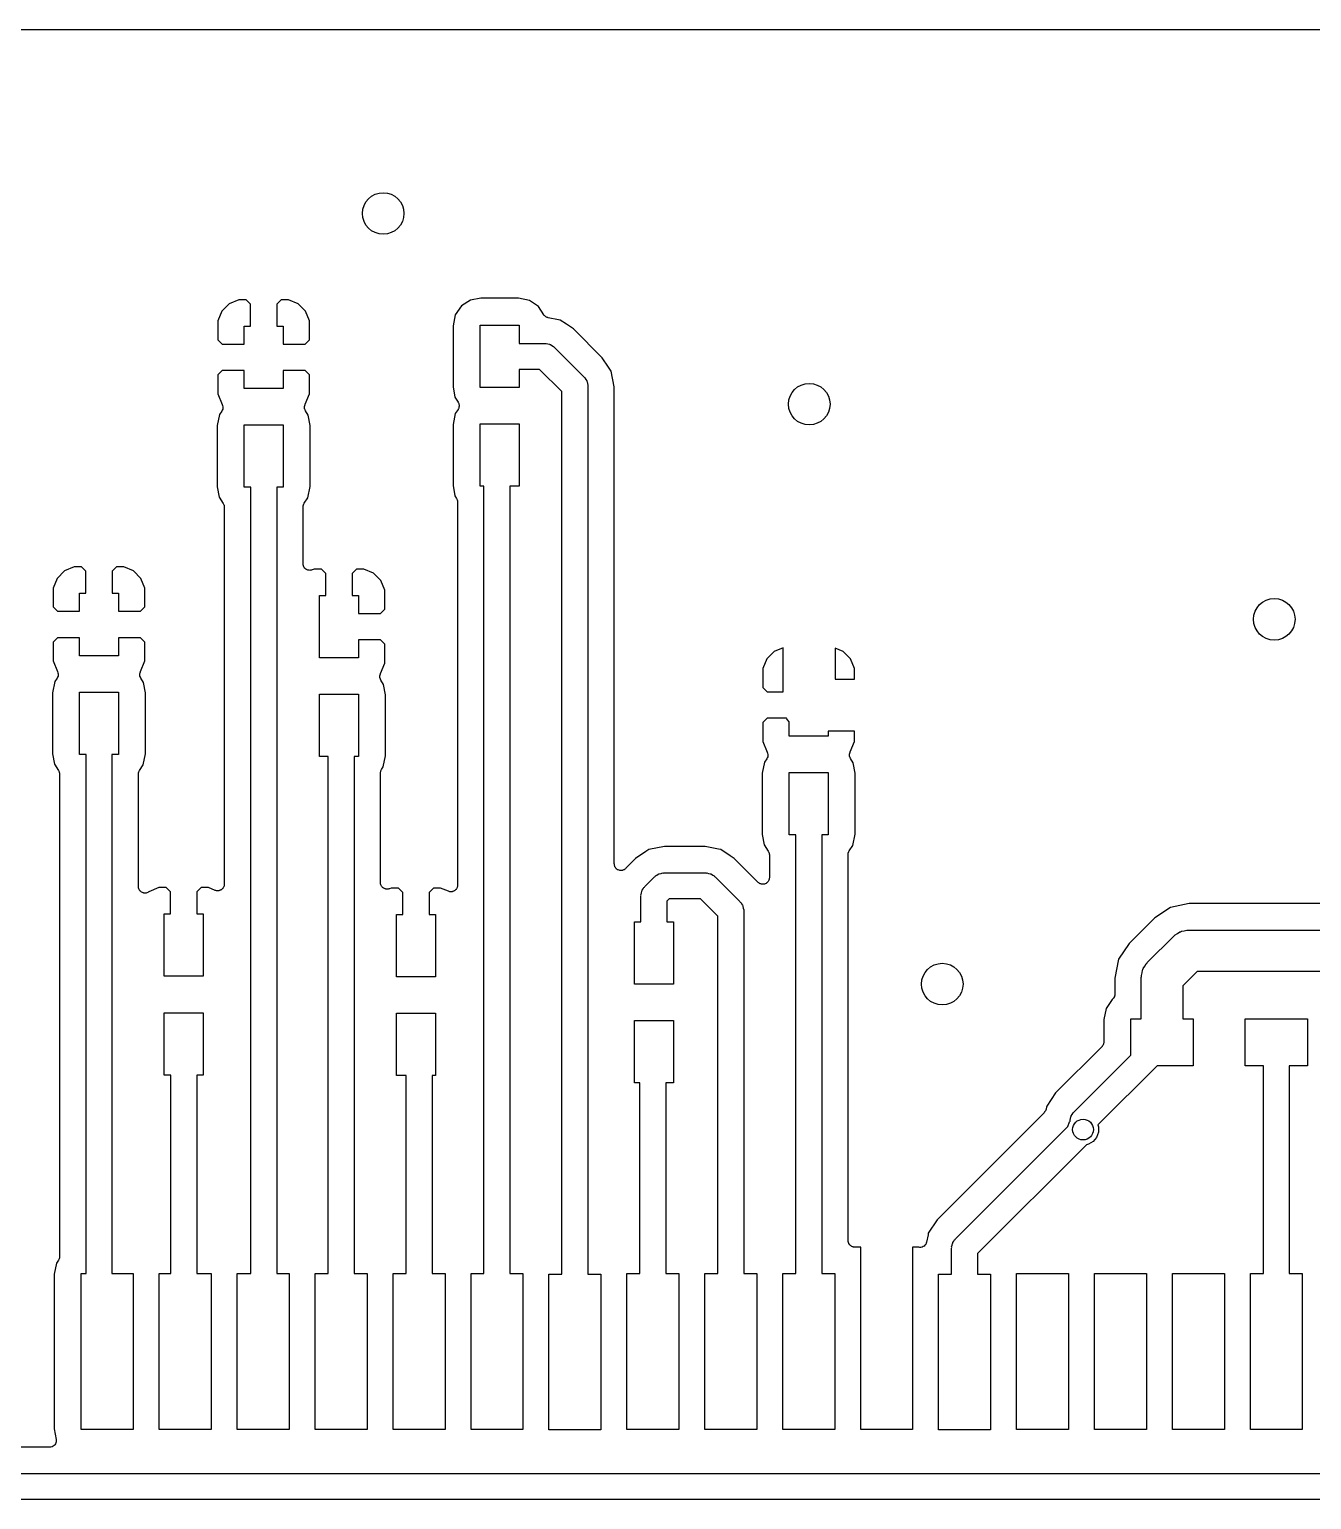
# Model space of a CAD drawing. Extents: x 99 to 248, y -141 to -112.
# Drawn here: x 174.71 to 199.39, y -140.04 to -111.75 of the extents above; entities that cross this region are included whole.
import ezdxf

# ---------------------------------------------------------------- set-up
doc = ezdxf.new("R2010")
doc.units = 0
doc.header["$MEASUREMENT"] = 0
doc.layers.add('BLACK', color=7, linetype='CONTINUOUS')

msp = doc.modelspace()

# ---------------------------------------------------------------- linework, layer by layer
at = {"layer": 'Black'}
for p, q in [((119.178, -111.748), (247.475, -111.748)), ((178.557, -117.029), (178.414, -117.172)), ((178.744, -116.952), (178.557, -117.029)), ((178.882, -116.952), (178.744, -116.952)), ((178.966, -117.036), (178.882, -116.952)), ((178.966, -117.46), (178.966, -117.036)), ((179.558, -116.952), (179.474, -117.036)), ((179.474, -117.036), (179.474, -117.46)), ((179.696, -116.952), (179.558, -116.952)), ((179.883, -117.029), (179.696, -116.952)), ((180.026, -117.172), (179.883, -117.029)), ((183.024, -117.069), (182.908, -117.239)), ((183.198, -116.957), (183.024, -117.069)), ((183.397, -116.92), (183.198, -116.957)), ((184.122, -116.92), (183.397, -116.92)), ((184.336, -116.963), (184.122, -116.92)), ((184.506, -117.079), (184.336, -116.963)), ((184.61, -117.24), (184.506, -117.079)), ((178.414, -117.172), (178.337, -117.359)), ((178.337, -117.359), (178.337, -117.722)), ((180.103, -117.359), (180.026, -117.172)), ((180.103, -117.722), (180.103, -117.359)), ((182.908, -117.239), (182.865, -117.453)), ((184.614, -117.245), (184.61, -117.24)), ((184.618, -117.251), (184.614, -117.245)), ((184.629, -117.261), (184.618, -117.251)), ((184.64, -117.272), (184.629, -117.261)), ((184.646, -117.275), (184.64, -117.272)), ((184.651, -117.28), (184.646, -117.275)), ((184.665, -117.285), (184.651, -117.28)), ((184.679, -117.293), (184.665, -117.285)), ((184.686, -117.293), (184.679, -117.293)), ((184.692, -117.296), (184.686, -117.293)), ((184.893, -117.336), (184.692, -117.296)), ((184.924, -117.342), (184.893, -117.336)), ((184.893, -117.336), (184.893, -117.336)), ((185.046, -117.423), (184.924, -117.342)), ((178.845, -117.806), (178.845, -117.46)), ((178.845, -117.46), (178.966, -117.46)), ((179.474, -117.46), (179.595, -117.46)), ((179.595, -117.46), (179.595, -117.806)), ((182.865, -117.453), (182.865, -118.628)), ((183.385, -118.64), (183.385, -117.44)), ((183.385, -117.44), (184.135, -117.44)), ((184.135, -117.44), (184.135, -117.79)), ((185.18, -117.513), (185.046, -117.423)), ((185.737, -118.07), (185.18, -117.513)), ((178.337, -117.722), (178.421, -117.806)), ((178.421, -117.806), (178.845, -117.806)), ((179.595, -117.806), (180.019, -117.806)), ((180.019, -117.806), (180.103, -117.722)), ((184.135, -117.79), (184.635, -117.79)), ((184.635, -117.79), (184.646, -117.792)), ((184.646, -117.792), (184.657, -117.791)), ((184.657, -117.791), (184.688, -117.799)), ((184.688, -117.799), (184.721, -117.805)), ((184.721, -117.805), (184.73, -117.811)), ((184.73, -117.811), (184.741, -117.813)), ((184.741, -117.813), (184.767, -117.832)), ((184.767, -117.832), (184.796, -117.848)), ((184.796, -117.848), (184.803, -117.857)), ((184.803, -117.857), (184.812, -117.863)), ((184.812, -117.863), (185.387, -118.438)), ((185.858, -118.25), (185.737, -118.07)), ((185.908, -118.326), (185.858, -118.25)), ((178.421, -118.314), (178.337, -118.398)), ((178.337, -118.398), (178.337, -118.761)), ((178.845, -118.314), (178.421, -118.314)), ((178.845, -118.66), (178.845, -118.314)), ((180.019, -118.314), (179.595, -118.314)), ((179.595, -118.314), (179.595, -118.66)), ((180.103, -118.398), (180.019, -118.314)), ((180.103, -118.761), (180.103, -118.398)), ((184.531, -118.29), (184.135, -118.29)), ((184.135, -118.29), (184.135, -118.64)), ((184.96, -118.719), (184.531, -118.29)), ((185.387, -118.438), (185.393, -118.447)), ((185.393, -118.447), (185.402, -118.454)), ((185.402, -118.454), (185.418, -118.483)), ((185.418, -118.483), (185.437, -118.509)), ((185.437, -118.509), (185.439, -118.52)), ((185.439, -118.52), (185.445, -118.529)), ((185.445, -118.529), (185.451, -118.562)), ((185.968, -118.628), (185.908, -118.326)), ((178.337, -118.761), (178.421, -118.964)), ((179.595, -118.66), (178.845, -118.66)), ((180.02, -118.962), (180.103, -118.761)), ((182.865, -118.628), (182.902, -118.827)), ((184.135, -118.64), (183.385, -118.64)), ((184.96, -135.2), (184.96, -118.719)), ((185.451, -118.562), (185.459, -118.593)), ((185.459, -118.593), (185.458, -118.604)), ((185.458, -118.604), (185.46, -118.615)), ((185.46, -118.615), (185.46, -135.2)), ((185.968, -121.61), (185.968, -118.628)), ((178.413, -119.093), (178.368, -119.159)), ((178.422, -119.073), (178.413, -119.093)), ((178.421, -118.964), (178.423, -118.966)), ((178.431, -119.054), (178.422, -119.073)), ((178.423, -118.966), (178.423, -118.967)), ((178.423, -118.967), (178.423, -118.967)), ((178.423, -118.967), (178.429, -118.988)), ((178.429, -118.988), (178.434, -119.009)), ((178.433, -119.031), (178.431, -119.053)), ((178.431, -119.053), (178.431, -119.053)), ((178.431, -119.053), (178.431, -119.054)), ((178.435, -119.01), (178.433, -119.031)), ((178.434, -119.009), (178.434, -119.009)), ((178.434, -119.009), (178.435, -119.01)), ((180.005, -119.01), (180.006, -119.008)), ((180.007, -119.03), (180.005, -119.01)), ((180.006, -119.005), (180.011, -118.987)), ((180.006, -119.008), (180.006, -119.005)), ((180.008, -119.049), (180.007, -119.03)), ((180.009, -119.052), (180.008, -119.049)), ((180.009, -119.054), (180.009, -119.052)), ((180.017, -119.072), (180.009, -119.054)), ((180.011, -118.987), (180.017, -118.968)), ((180.017, -118.968), (180.018, -118.966)), ((180.025, -119.09), (180.017, -119.072)), ((180.018, -118.966), (180.019, -118.963)), ((180.019, -118.963), (180.02, -118.962)), ((180.078, -119.173), (180.025, -119.09)), ((182.902, -118.827), (182.962, -118.921)), ((182.96, -119.062), (182.908, -119.139)), ((182.964, -119.054), (182.96, -119.062)), ((182.962, -118.921), (182.965, -118.929)), ((182.969, -119.048), (182.964, -119.054)), ((182.965, -118.929), (182.97, -118.935)), ((182.973, -119.034), (182.969, -119.048)), ((182.97, -118.935), (182.974, -118.949)), ((182.979, -119.021), (182.973, -119.034)), ((182.974, -118.949), (182.979, -118.962)), ((182.979, -118.962), (182.98, -118.97)), ((182.982, -119.006), (182.979, -119.014)), ((182.979, -119.014), (182.979, -119.021)), ((182.98, -118.97), (182.982, -118.977)), ((182.982, -118.977), (182.981, -118.992)), ((182.981, -118.992), (182.982, -119.006)), ((178.368, -119.159), (178.325, -119.373)), ((178.325, -119.373), (178.325, -120.548)), ((178.845, -120.56), (178.845, -119.36)), ((178.845, -119.36), (179.595, -119.36)), ((179.595, -119.36), (179.595, -120.56)), ((180.115, -119.372), (180.078, -119.173)), ((180.115, -120.547), (180.115, -119.372)), ((182.908, -119.139), (182.865, -119.353)), ((182.865, -119.353), (182.865, -120.528)), ((183.385, -120.54), (183.385, -119.34)), ((183.385, -119.34), (184.135, -119.34)), ((184.135, -119.34), (184.135, -120.54)), ((178.325, -120.548), (178.362, -120.747)), ((178.362, -120.747), (178.442, -120.871)), ((178.97, -120.56), (178.845, -120.56)), ((178.97, -135.69), (178.97, -120.56)), ((179.595, -120.56), (179.47, -120.56)), ((179.47, -120.56), (179.47, -135.69)), ((180, -120.867), (180.072, -120.761)), ((180.072, -120.761), (180.115, -120.547)), ((182.865, -120.528), (182.902, -120.727)), ((182.902, -120.727), (182.932, -120.774)), ((182.932, -120.774), (182.937, -120.787)), ((182.937, -120.787), (182.944, -120.799)), ((182.944, -120.799), (182.946, -120.807)), ((183.46, -120.54), (183.385, -120.54)), ((183.46, -135.69), (183.46, -120.54)), ((184.135, -120.54), (183.96, -120.54)), ((183.96, -120.54), (183.96, -135.69)), ((178.442, -120.871), (178.447, -120.884)), ((178.447, -120.884), (178.454, -120.897)), ((178.454, -120.897), (178.456, -120.905)), ((178.456, -120.905), (178.459, -120.912)), ((178.459, -120.912), (178.46, -120.926)), ((178.46, -120.926), (178.462, -120.94)), ((178.462, -120.94), (178.462, -128.199)), ((179.978, -120.938), (179.981, -120.923)), ((179.978, -122.031), (179.978, -120.938)), ((179.981, -120.923), (179.982, -120.907)), ((179.982, -120.907), (179.985, -120.901)), ((179.985, -120.901), (179.986, -120.895)), ((179.986, -120.895), (179.994, -120.881)), ((179.994, -120.881), (180, -120.867)), ((182.946, -120.807), (182.949, -120.814)), ((182.949, -120.814), (182.95, -120.828)), ((182.95, -120.828), (182.952, -120.842)), ((182.952, -120.842), (182.952, -128.217)), ((185.968, -124.024), (185.968, -121.61)), ((175.387, -122.169), (175.244, -122.312)), ((175.574, -122.092), (175.387, -122.169)), ((175.712, -122.092), (175.574, -122.092)), ((175.796, -122.176), (175.712, -122.092)), ((175.796, -122.6), (175.796, -122.176)), ((176.388, -122.092), (176.304, -122.176)), ((176.304, -122.176), (176.304, -122.6)), ((176.526, -122.092), (176.388, -122.092)), ((176.713, -122.169), (176.526, -122.092)), ((176.856, -122.312), (176.713, -122.169)), ((179.98, -122.045), (179.978, -122.031)), ((179.981, -122.059), (179.98, -122.045)), ((179.984, -122.067), (179.981, -122.059)), ((179.986, -122.075), (179.984, -122.067)), ((179.993, -122.087), (179.986, -122.075)), ((179.998, -122.1), (179.993, -122.087)), ((180.004, -122.106), (179.998, -122.1)), ((180.008, -122.113), (180.004, -122.106)), ((180.018, -122.122), (180.008, -122.113)), ((180.028, -122.132), (180.018, -122.122)), ((180.035, -122.136), (180.028, -122.132)), ((180.041, -122.141), (180.035, -122.136)), ((180.055, -122.146), (180.041, -122.141)), ((180.067, -122.153), (180.055, -122.146)), ((180.075, -122.154), (180.067, -122.153)), ((180.083, -122.156), (180.075, -122.154)), ((180.097, -122.156), (180.083, -122.156)), ((180.111, -122.158), (180.097, -122.156)), ((180.119, -122.156), (180.111, -122.158)), ((180.127, -122.156), (180.119, -122.156)), ((180.14, -122.152), (180.127, -122.156)), ((180.154, -122.149), (180.14, -122.152)), ((180.194, -122.132), (180.154, -122.149)), ((180.332, -122.132), (180.194, -122.132)), ((180.416, -122.216), (180.332, -122.132)), ((180.416, -122.64), (180.416, -122.216)), ((181.008, -122.132), (180.924, -122.216)), ((180.924, -122.216), (180.924, -122.64)), ((181.146, -122.132), (181.008, -122.132)), ((181.333, -122.209), (181.146, -122.132)), ((181.476, -122.352), (181.333, -122.209)), ((175.244, -122.312), (175.167, -122.499)), ((175.167, -122.499), (175.167, -122.862)), ((176.933, -122.499), (176.856, -122.312)), ((176.933, -122.862), (176.933, -122.499)), ((181.553, -122.539), (181.476, -122.352)), ((175.675, -122.946), (175.675, -122.6)), ((175.675, -122.6), (175.796, -122.6)), ((176.304, -122.6), (176.425, -122.6)), ((176.425, -122.6), (176.425, -122.946)), ((180.295, -123.84), (180.295, -122.64)), ((180.295, -122.64), (180.416, -122.64)), ((180.924, -122.64), (181.045, -122.64)), ((181.045, -122.64), (181.045, -122.986)), ((181.553, -122.902), (181.553, -122.539)), ((175.167, -122.862), (175.251, -122.946)), ((175.251, -122.946), (175.675, -122.946)), ((176.425, -122.946), (176.849, -122.946)), ((176.849, -122.946), (176.933, -122.862)), ((181.045, -122.986), (181.469, -122.986)), ((181.469, -122.986), (181.553, -122.902)), ((175.251, -123.454), (175.167, -123.538)), ((175.167, -123.538), (175.167, -123.901)), ((175.675, -123.454), (175.251, -123.454)), ((175.675, -123.8), (175.675, -123.454)), ((176.849, -123.454), (176.425, -123.454)), ((176.425, -123.454), (176.425, -123.8)), ((176.933, -123.538), (176.849, -123.454)), ((176.933, -123.901), (176.933, -123.538)), ((181.469, -123.494), (181.045, -123.494)), ((181.045, -123.494), (181.045, -123.84)), ((181.553, -123.578), (181.469, -123.494)), ((181.553, -123.941), (181.553, -123.578)), ((175.167, -123.901), (175.251, -124.104)), ((176.425, -123.8), (175.675, -123.8)), ((176.85, -124.102), (176.933, -123.901)), ((181.045, -123.84), (180.295, -123.84)), ((188.904, -123.862), (188.827, -124.049)), ((189.047, -123.719), (188.904, -123.862)), ((189.22, -123.648), (189.047, -123.719)), ((189.22, -124.496), (189.22, -123.648)), ((190.373, -123.719), (190.22, -123.656)), ((190.22, -123.656), (190.22, -124.25)), ((190.516, -123.862), (190.373, -123.719)), ((190.593, -124.049), (190.516, -123.862)), ((175.251, -124.104), (175.253, -124.106)), ((175.261, -124.194), (175.252, -124.213)), ((175.253, -124.106), (175.253, -124.107)), ((175.253, -124.107), (175.253, -124.107)), ((175.253, -124.107), (175.259, -124.128)), ((175.259, -124.128), (175.264, -124.149)), ((175.263, -124.171), (175.261, -124.193)), ((175.261, -124.193), (175.261, -124.193)), ((175.261, -124.193), (175.261, -124.194)), ((175.265, -124.15), (175.263, -124.171)), ((175.264, -124.149), (175.264, -124.149)), ((175.264, -124.149), (175.265, -124.15)), ((176.835, -124.15), (176.836, -124.148)), ((176.837, -124.17), (176.835, -124.15)), ((176.836, -124.145), (176.841, -124.127)), ((176.836, -124.148), (176.836, -124.145)), ((176.838, -124.189), (176.837, -124.17)), ((176.839, -124.192), (176.838, -124.189)), ((176.839, -124.194), (176.839, -124.192)), ((176.847, -124.212), (176.839, -124.194)), ((176.841, -124.127), (176.847, -124.108)), ((176.847, -124.108), (176.848, -124.106)), ((176.848, -124.106), (176.849, -124.103)), ((176.849, -124.103), (176.85, -124.102)), ((181.455, -124.19), (181.456, -124.188)), ((181.457, -124.21), (181.455, -124.19)), ((181.456, -124.185), (181.461, -124.167)), ((181.456, -124.188), (181.456, -124.185)), ((181.461, -124.167), (181.467, -124.148)), ((181.467, -124.148), (181.468, -124.146)), ((181.468, -124.146), (181.469, -124.143)), ((181.469, -124.143), (181.47, -124.142)), ((181.47, -124.142), (181.553, -123.941)), ((185.968, -127.808), (185.968, -124.024)), ((188.827, -124.049), (188.827, -124.412)), ((190.593, -124.25), (190.593, -124.049)), ((175.198, -124.299), (175.155, -124.513)), ((175.243, -124.233), (175.198, -124.299)), ((175.252, -124.213), (175.243, -124.233)), ((176.855, -124.23), (176.847, -124.212)), ((176.908, -124.313), (176.855, -124.23)), ((176.945, -124.512), (176.908, -124.313)), ((181.458, -124.229), (181.457, -124.21)), ((181.459, -124.232), (181.458, -124.229)), ((181.459, -124.234), (181.459, -124.232)), ((181.467, -124.252), (181.459, -124.234)), ((181.475, -124.27), (181.467, -124.252)), ((181.528, -124.353), (181.475, -124.27)), ((181.565, -124.552), (181.528, -124.353)), ((188.827, -124.412), (188.911, -124.496)), ((190.22, -124.25), (190.593, -124.25)), ((175.155, -124.513), (175.155, -125.688)), ((175.675, -125.7), (175.675, -124.5)), ((175.675, -124.5), (176.425, -124.5)), ((176.425, -124.5), (176.425, -125.7)), ((176.945, -125.687), (176.945, -124.512)), ((180.295, -125.74), (180.295, -124.54)), ((180.295, -124.54), (181.045, -124.54)), ((181.045, -124.54), (181.045, -125.74)), ((181.565, -125.727), (181.565, -124.552)), ((188.911, -124.496), (189.22, -124.496)), ((188.911, -125.004), (188.827, -125.088)), ((189.28, -125.004), (188.911, -125.004)), ((189.291, -125.017), (189.28, -125.004)), ((189.3, -125.037), (189.291, -125.017)), ((189.335, -125.071), (189.3, -125.037)), ((188.827, -125.088), (188.827, -125.451)), ((189.335, -125.35), (189.335, -125.071)), ((190.593, -125.25), (190.085, -125.25)), ((190.085, -125.25), (190.085, -125.35)), ((190.593, -125.451), (190.593, -125.25)), ((188.827, -125.451), (188.911, -125.654)), ((190.085, -125.35), (189.335, -125.35)), ((190.51, -125.652), (190.593, -125.451)), ((175.155, -125.688), (175.192, -125.887)), ((175.192, -125.887), (175.272, -126.011)), ((175.8, -125.7), (175.675, -125.7)), ((175.8, -135.69), (175.8, -125.7)), ((176.425, -125.7), (176.3, -125.7)), ((176.3, -125.7), (176.3, -135.69)), ((176.902, -125.901), (176.945, -125.687)), ((180.46, -125.74), (180.295, -125.74)), ((180.46, -135.69), (180.46, -125.74)), ((181.045, -125.74), (180.96, -125.74)), ((180.96, -125.74), (180.96, -135.69)), ((181.522, -125.941), (181.565, -125.727)), ((188.858, -125.849), (188.815, -126.063)), ((188.903, -125.783), (188.858, -125.849)), ((188.912, -125.763), (188.903, -125.783)), ((188.911, -125.654), (188.913, -125.656)), ((188.921, -125.744), (188.912, -125.763)), ((188.913, -125.656), (188.913, -125.657)), ((188.913, -125.657), (188.913, -125.657)), ((188.913, -125.657), (188.919, -125.678)), ((188.919, -125.678), (188.924, -125.699)), ((188.923, -125.721), (188.921, -125.743)), ((188.921, -125.743), (188.921, -125.743)), ((188.921, -125.743), (188.921, -125.744)), ((188.925, -125.7), (188.923, -125.721)), ((188.924, -125.699), (188.924, -125.699)), ((188.924, -125.699), (188.925, -125.7)), ((190.495, -125.7), (190.496, -125.698)), ((190.497, -125.72), (190.495, -125.7)), ((190.496, -125.695), (190.501, -125.677)), ((190.496, -125.698), (190.496, -125.695)), ((190.498, -125.739), (190.497, -125.72)), ((190.499, -125.742), (190.498, -125.739)), ((190.499, -125.744), (190.499, -125.742)), ((190.507, -125.762), (190.499, -125.744)), ((190.501, -125.677), (190.507, -125.658)), ((190.507, -125.658), (190.508, -125.656)), ((190.515, -125.78), (190.507, -125.762)), ((190.508, -125.656), (190.509, -125.653)), ((190.509, -125.653), (190.51, -125.652)), ((190.568, -125.863), (190.515, -125.78)), ((190.605, -126.062), (190.568, -125.863)), ((175.272, -126.011), (175.277, -126.024)), ((175.277, -126.024), (175.284, -126.037)), ((175.284, -126.037), (175.286, -126.045)), ((175.286, -126.045), (175.289, -126.052)), ((175.289, -126.052), (175.29, -126.066)), ((175.29, -126.066), (175.292, -126.08)), ((175.292, -126.08), (175.292, -135.363)), ((176.808, -126.078), (176.811, -126.063)), ((176.808, -128.242), (176.808, -126.078)), ((176.811, -126.063), (176.812, -126.047)), ((176.812, -126.047), (176.815, -126.041)), ((176.815, -126.041), (176.816, -126.035)), ((176.816, -126.035), (176.824, -126.021)), ((176.824, -126.021), (176.83, -126.007)), ((176.83, -126.007), (176.902, -125.901)), ((181.468, -126.06), (181.471, -126.044)), ((181.468, -128.167), (181.468, -126.06)), ((181.471, -126.044), (181.472, -126.028)), ((181.472, -126.028), (181.475, -126.023)), ((181.475, -126.023), (181.476, -126.016)), ((181.476, -126.016), (181.484, -126.003)), ((181.484, -126.003), (181.49, -125.988)), ((181.49, -125.988), (181.522, -125.941)), ((188.815, -126.063), (188.815, -127.238)), ((189.335, -127.25), (189.335, -126.05)), ((189.335, -126.05), (190.085, -126.05)), ((190.085, -126.05), (190.085, -127.25)), ((190.605, -127.237), (190.605, -126.062)), ((188.815, -127.238), (188.852, -127.437)), ((189.46, -127.25), (189.335, -127.25)), ((189.46, -135.19), (189.46, -127.25)), ((190.085, -127.25), (189.96, -127.25)), ((189.96, -127.25), (189.96, -135.19)), ((190.562, -127.451), (190.605, -127.237)), ((186.575, -127.569), (186.375, -127.703)), ((186.631, -127.532), (186.575, -127.569)), ((186.933, -127.472), (186.631, -127.532)), ((187.717, -127.472), (186.933, -127.472)), ((187.974, -127.523), (187.717, -127.472)), ((188.019, -127.532), (187.974, -127.523)), ((188.195, -127.65), (188.019, -127.532)), ((188.852, -127.437), (188.932, -127.561)), ((188.932, -127.561), (188.937, -127.574)), ((188.937, -127.574), (188.944, -127.587)), ((188.944, -127.587), (188.946, -127.595)), ((188.946, -127.595), (188.949, -127.602)), ((190.472, -127.597), (190.475, -127.591)), ((190.475, -127.591), (190.476, -127.585)), ((190.476, -127.585), (190.484, -127.571)), ((190.484, -127.571), (190.49, -127.557)), ((190.49, -127.557), (190.562, -127.451)), ((185.969, -127.815), (185.968, -127.808)), ((185.969, -127.822), (185.969, -127.815)), ((185.973, -127.836), (185.969, -127.822)), ((185.976, -127.851), (185.973, -127.836)), ((185.979, -127.857), (185.976, -127.851)), ((185.981, -127.864), (185.979, -127.857)), ((185.99, -127.876), (185.981, -127.864)), ((185.998, -127.89), (185.99, -127.876)), ((186.201, -127.879), (186.196, -127.884)), ((186.203, -127.875), (186.201, -127.879)), ((186.375, -127.703), (186.203, -127.875)), ((188.275, -127.703), (188.195, -127.65)), ((188.735, -128.163), (188.275, -127.703)), ((188.949, -127.602), (188.95, -127.616)), ((188.95, -127.616), (188.952, -127.63)), ((188.952, -127.63), (188.952, -128.073)), ((190.468, -127.628), (190.471, -127.613)), ((190.468, -135.055), (190.468, -127.628)), ((190.471, -127.613), (190.472, -127.597)), ((186.003, -127.894), (185.998, -127.89)), ((186.007, -127.9), (186.003, -127.894)), ((186.02, -127.908), (186.007, -127.9)), ((186.031, -127.918), (186.02, -127.908)), ((186.038, -127.92), (186.031, -127.918)), ((186.044, -127.924), (186.038, -127.92)), ((186.059, -127.928), (186.044, -127.924)), ((186.073, -127.933), (186.059, -127.928)), ((186.08, -127.933), (186.073, -127.933)), ((186.087, -127.935), (186.08, -127.933)), ((186.102, -127.933), (186.087, -127.935)), ((186.117, -127.933), (186.102, -127.933)), ((186.124, -127.931), (186.117, -127.933)), ((186.131, -127.93), (186.124, -127.931)), ((186.144, -127.923), (186.131, -127.93)), ((186.159, -127.918), (186.144, -127.923)), ((186.164, -127.913), (186.159, -127.918)), ((186.17, -127.91), (186.164, -127.913)), ((186.181, -127.899), (186.17, -127.91)), ((186.192, -127.89), (186.181, -127.899)), ((186.196, -127.884), (186.192, -127.89)), ((186.553, -128.243), (186.743, -128.053)), ((186.743, -128.053), (186.752, -128.047)), ((186.752, -128.047), (186.759, -128.038)), ((186.759, -128.038), (186.788, -128.022)), ((186.788, -128.022), (186.814, -128.003)), ((186.814, -128.003), (186.825, -128.001)), ((186.825, -128.001), (186.834, -127.995)), ((186.834, -127.995), (186.867, -127.989)), ((186.867, -127.989), (186.898, -127.981)), ((186.898, -127.981), (186.909, -127.982)), ((186.909, -127.982), (186.92, -127.98)), ((186.92, -127.98), (187.73, -127.98)), ((187.73, -127.98), (187.741, -127.982)), ((187.741, -127.982), (187.752, -127.981)), ((187.752, -127.981), (187.783, -127.989)), ((187.783, -127.989), (187.816, -127.995)), ((187.816, -127.995), (187.825, -128.001)), ((187.825, -128.001), (187.836, -128.003)), ((187.836, -128.003), (187.862, -128.022)), ((187.862, -128.022), (187.891, -128.038)), ((187.891, -128.038), (187.898, -128.047)), ((187.898, -128.047), (187.907, -128.053)), ((187.907, -128.053), (188.387, -128.533)), ((188.922, -128.155), (188.91, -128.166)), ((188.925, -128.15), (188.922, -128.155)), ((188.929, -128.146), (188.925, -128.15)), ((188.936, -128.131), (188.929, -128.146)), ((188.944, -128.117), (188.936, -128.131)), ((188.945, -128.111), (188.944, -128.117)), ((188.948, -128.106), (188.945, -128.111)), ((188.949, -128.09), (188.948, -128.106)), ((188.952, -128.073), (188.949, -128.09)), ((176.811, -128.258), (176.808, -128.242)), ((176.812, -128.275), (176.811, -128.258)), ((176.815, -128.28), (176.812, -128.275)), ((176.816, -128.285), (176.815, -128.28)), ((176.824, -128.3), (176.816, -128.285)), ((176.831, -128.315), (176.824, -128.3)), ((176.835, -128.319), (176.831, -128.315)), ((176.838, -128.324), (176.835, -128.319)), ((176.85, -128.334), (176.838, -128.324)), ((176.862, -128.346), (176.85, -128.334)), ((176.867, -128.348), (176.862, -128.346)), ((176.871, -128.352), (176.867, -128.348)), ((176.887, -128.358), (176.871, -128.352)), ((176.902, -128.365), (176.887, -128.358)), ((176.908, -128.365), (176.902, -128.365)), ((176.913, -128.367), (176.908, -128.365)), ((176.93, -128.367), (176.913, -128.367)), ((176.946, -128.368), (176.93, -128.367)), ((176.951, -128.367), (176.946, -128.368)), ((176.957, -128.367), (176.951, -128.367)), ((176.973, -128.361), (176.957, -128.367)), ((176.989, -128.357), (176.973, -128.361)), ((176.993, -128.354), (176.989, -128.357)), ((176.998, -128.352), (176.993, -128.354)), ((177.01, -128.342), (176.998, -128.352)), ((177.204, -128.262), (177.01, -128.342)), ((177.342, -128.262), (177.204, -128.262)), ((177.426, -128.346), (177.342, -128.262)), ((177.426, -128.77), (177.426, -128.346)), ((178.018, -128.262), (177.934, -128.346)), ((177.934, -128.346), (177.934, -128.77)), ((178.156, -128.262), (178.018, -128.262)), ((178.286, -128.316), (178.156, -128.262)), ((178.3, -128.319), (178.286, -128.316)), ((178.313, -128.324), (178.3, -128.319)), ((178.321, -128.324), (178.313, -128.324)), ((178.329, -128.326), (178.321, -128.324)), ((178.343, -128.324), (178.329, -128.326)), ((178.357, -128.324), (178.343, -128.324)), ((178.365, -128.321), (178.357, -128.324)), ((178.373, -128.32), (178.365, -128.321)), ((178.385, -128.313), (178.373, -128.32)), ((178.398, -128.309), (178.385, -128.313)), ((178.405, -128.303), (178.398, -128.309)), ((178.412, -128.299), (178.405, -128.303)), ((178.422, -128.289), (178.412, -128.299)), ((178.432, -128.28), (178.422, -128.289)), ((178.436, -128.273), (178.432, -128.28)), ((178.442, -128.267), (178.436, -128.273)), ((178.447, -128.254), (178.442, -128.267)), ((178.454, -128.242), (178.447, -128.254)), ((178.456, -128.234), (178.454, -128.242)), ((178.459, -128.226), (178.456, -128.234)), ((178.46, -128.212), (178.459, -128.226)), ((178.462, -128.199), (178.46, -128.212)), ((181.47, -128.181), (181.468, -128.167)), ((181.471, -128.195), (181.47, -128.181)), ((181.474, -128.202), (181.471, -128.195)), ((181.476, -128.211), (181.474, -128.202)), ((181.483, -128.223), (181.476, -128.211)), ((181.488, -128.235), (181.483, -128.223)), ((181.494, -128.242), (181.488, -128.235)), ((181.498, -128.249), (181.494, -128.242)), ((181.508, -128.258), (181.498, -128.249)), ((181.518, -128.268), (181.508, -128.258)), ((181.525, -128.272), (181.518, -128.268)), ((181.531, -128.277), (181.525, -128.272)), ((181.545, -128.282), (181.531, -128.277)), ((181.557, -128.288), (181.545, -128.282)), ((181.565, -128.289), (181.557, -128.288)), ((181.573, -128.292), (181.565, -128.289)), ((181.587, -128.292), (181.573, -128.292)), ((181.601, -128.294), (181.587, -128.292)), ((181.609, -128.292), (181.601, -128.294)), ((181.617, -128.292), (181.609, -128.292)), ((181.63, -128.288), (181.617, -128.292)), ((181.644, -128.285), (181.63, -128.288)), ((181.674, -128.272), (181.644, -128.285)), ((181.812, -128.272), (181.674, -128.272)), ((181.896, -128.356), (181.812, -128.272)), ((181.896, -128.78), (181.896, -128.356)), ((182.488, -128.272), (182.404, -128.356)), ((182.404, -128.356), (182.404, -128.78)), ((182.626, -128.272), (182.488, -128.272)), ((182.776, -128.334), (182.626, -128.272)), ((182.79, -128.337), (182.776, -128.334)), ((182.803, -128.342), (182.79, -128.337)), ((182.811, -128.342), (182.803, -128.342)), ((182.819, -128.344), (182.811, -128.342)), ((182.833, -128.342), (182.819, -128.344)), ((182.847, -128.342), (182.833, -128.342)), ((182.855, -128.339), (182.847, -128.342)), ((182.863, -128.338), (182.855, -128.339)), ((182.875, -128.332), (182.863, -128.338)), ((182.888, -128.327), (182.875, -128.332)), ((182.895, -128.322), (182.888, -128.327)), ((182.902, -128.318), (182.895, -128.322)), ((182.912, -128.307), (182.902, -128.318)), ((182.922, -128.299), (182.912, -128.307)), ((182.926, -128.291), (182.922, -128.299)), ((182.932, -128.285), (182.926, -128.291)), ((182.937, -128.272), (182.932, -128.285)), ((182.944, -128.26), (182.937, -128.272)), ((182.946, -128.252), (182.944, -128.26)), ((182.949, -128.244), (182.946, -128.252)), ((182.95, -128.231), (182.949, -128.244)), ((182.952, -128.217), (182.95, -128.231)), ((186.48, -128.42), (186.482, -128.409)), ((186.48, -128.92), (186.48, -128.42)), ((186.481, -128.398), (186.489, -128.367)), ((186.482, -128.409), (186.481, -128.398)), ((186.489, -128.367), (186.495, -128.334)), ((186.495, -128.334), (186.501, -128.325)), ((186.501, -128.325), (186.503, -128.314)), ((186.503, -128.314), (186.522, -128.288)), ((186.522, -128.288), (186.538, -128.259)), ((186.538, -128.259), (186.547, -128.252)), ((186.547, -128.252), (186.553, -128.243)), ((188.749, -128.173), (188.735, -128.163)), ((188.761, -128.183), (188.749, -128.173)), ((188.767, -128.185), (188.761, -128.183)), ((188.771, -128.189), (188.767, -128.185)), ((188.787, -128.193), (188.771, -128.189)), ((188.803, -128.198), (188.787, -128.193)), ((188.809, -128.198), (188.803, -128.198)), ((188.814, -128.2), (188.809, -128.198)), ((188.83, -128.198), (188.814, -128.2)), ((188.847, -128.198), (188.83, -128.198)), ((188.852, -128.197), (188.847, -128.198)), ((188.858, -128.196), (188.852, -128.197)), ((188.873, -128.189), (188.858, -128.196)), ((188.888, -128.183), (188.873, -128.189)), ((188.893, -128.18), (188.888, -128.183)), ((188.898, -128.177), (188.893, -128.18)), ((188.91, -128.166), (188.898, -128.177)), ((187.024, -128.48), (186.98, -128.524)), ((186.98, -128.524), (186.98, -128.92)), ((187.626, -128.48), (187.024, -128.48)), ((187.96, -128.814), (187.626, -128.48)), ((188.387, -128.533), (188.393, -128.542)), ((188.393, -128.542), (188.402, -128.549)), ((188.402, -128.549), (188.418, -128.578)), ((188.418, -128.578), (188.437, -128.604)), ((188.437, -128.604), (188.439, -128.615)), ((188.439, -128.615), (188.445, -128.624)), ((188.445, -128.624), (188.451, -128.657)), ((188.451, -128.657), (188.459, -128.688)), ((188.459, -128.688), (188.458, -128.699)), ((188.458, -128.699), (188.46, -128.71)), ((188.46, -128.71), (188.46, -135.69)), ((196.673, -128.643), (196.369, -128.847)), ((197.033, -128.572), (196.673, -128.643)), ((207.037, -128.572), (197.033, -128.572)), ((177.305, -129.97), (177.305, -128.77)), ((177.305, -128.77), (177.426, -128.77)), ((177.934, -128.77), (178.055, -128.77)), ((178.055, -128.77), (178.055, -129.97)), ((181.775, -129.98), (181.775, -128.78)), ((181.775, -128.78), (181.896, -128.78)), ((182.404, -128.78), (182.525, -128.78)), ((182.525, -128.78), (182.525, -129.98)), ((186.355, -130.12), (186.355, -128.92)), ((186.355, -128.92), (186.48, -128.92)), ((186.98, -128.92), (187.105, -128.92)), ((187.105, -128.92), (187.105, -130.12)), ((187.96, -135.69), (187.96, -128.814)), ((196.369, -128.847), (195.877, -129.339)), ((196.227, -129.707), (196.737, -129.197)), ((196.737, -129.197), (196.752, -129.187)), ((196.752, -129.187), (196.763, -129.174)), ((196.763, -129.174), (196.808, -129.147)), ((196.808, -129.147), (196.851, -129.117)), ((196.851, -129.117), (196.868, -129.113)), ((196.868, -129.113), (196.883, -129.104)), ((196.883, -129.104), (196.935, -129.095)), ((196.935, -129.095), (196.985, -129.082)), ((196.985, -129.082), (197.003, -129.083)), ((197.003, -129.083), (197.02, -129.08)), ((197.02, -129.08), (207.05, -129.08)), ((195.877, -129.339), (195.673, -129.643)), ((195.673, -129.643), (195.602, -130.003)), ((196.125, -129.905), (196.134, -129.853)), ((196.134, -129.853), (196.143, -129.838)), ((196.143, -129.838), (196.147, -129.821)), ((196.147, -129.821), (196.177, -129.778)), ((196.177, -129.778), (196.204, -129.733)), ((196.204, -129.733), (196.217, -129.722)), ((196.217, -129.722), (196.227, -129.707)), ((178.055, -129.97), (177.305, -129.97)), ((182.525, -129.98), (181.775, -129.98)), ((187.105, -130.12), (186.355, -130.12)), ((195.602, -130.003), (195.602, -130.315)), ((196.11, -129.99), (196.113, -129.973)), ((196.11, -130.79), (196.11, -129.99)), ((196.112, -129.955), (196.125, -129.905)), ((196.113, -129.973), (196.112, -129.955)), ((197.186, -129.88), (196.91, -130.156)), ((206.884, -129.88), (197.186, -129.88)), ((195.552, -130.415), (195.433, -130.589)), ((195.558, -130.409), (195.552, -130.415)), ((195.572, -130.397), (195.558, -130.409)), ((195.574, -130.394), (195.572, -130.397)), ((195.576, -130.392), (195.574, -130.394)), ((195.585, -130.375), (195.576, -130.392)), ((195.594, -130.359), (195.585, -130.375)), ((195.595, -130.356), (195.594, -130.359)), ((195.596, -130.353), (195.595, -130.356)), ((195.599, -130.334), (195.596, -130.353)), ((195.602, -130.315), (195.599, -130.334)), ((196.91, -130.156), (196.91, -130.79)), ((177.305, -131.87), (177.305, -130.67)), ((177.305, -130.67), (178.055, -130.67)), ((178.055, -130.67), (178.055, -131.87)), ((181.775, -131.88), (181.775, -130.68)), ((181.775, -130.68), (182.525, -130.68)), ((182.525, -130.68), (182.525, -131.88)), ((195.433, -130.589), (195.39, -130.803)), ((186.355, -132.02), (186.355, -130.82)), ((186.355, -130.82), (187.105, -130.82)), ((187.105, -130.82), (187.105, -132.02)), ((195.39, -130.803), (195.39, -131.236)), ((195.91, -131.486), (195.91, -130.79)), ((195.91, -130.79), (196.11, -130.79)), ((196.91, -130.79), (197.11, -130.79)), ((197.11, -130.79), (197.11, -131.69)), ((198.11, -131.69), (198.11, -130.79)), ((198.11, -130.79), (199.31, -130.79)), ((199.31, -130.79), (199.31, -131.69)), ((195.385, -131.263), (195.382, -131.279)), ((195.389, -131.247), (195.385, -131.263)), ((195.39, -131.236), (195.389, -131.241)), ((195.389, -131.241), (195.389, -131.247)), ((195.352, -131.326), (194.463, -132.215)), ((194.813, -132.583), (195.91, -131.486)), ((195.356, -131.321), (195.352, -131.326)), ((195.36, -131.317), (195.356, -131.321)), ((195.368, -131.303), (195.36, -131.317)), ((195.378, -131.29), (195.368, -131.303)), ((195.379, -131.284), (195.378, -131.29)), ((195.382, -131.279), (195.379, -131.284)), ((196.414, -131.69), (195.273, -132.831)), ((197.11, -131.69), (196.414, -131.69)), ((198.46, -131.69), (198.11, -131.69)), ((198.46, -132.19), (198.46, -131.69)), ((199.31, -131.69), (198.96, -131.69)), ((198.96, -131.69), (198.96, -132.19)), ((177.43, -131.87), (177.305, -131.87)), ((177.43, -135.69), (177.43, -131.87)), ((178.055, -131.87), (177.93, -131.87)), ((177.93, -131.87), (177.93, -135.69)), ((181.96, -131.88), (181.775, -131.88)), ((181.96, -135.69), (181.96, -131.88)), ((182.525, -131.88), (182.46, -131.88)), ((182.46, -131.88), (182.46, -135.69)), ((186.46, -132.02), (186.355, -132.02)), ((186.46, -135.69), (186.46, -132.02)), ((187.105, -132.02), (186.96, -132.02)), ((186.96, -132.02), (186.96, -135.69)), ((194.463, -132.215), (194.292, -132.471)), ((198.46, -135.69), (198.46, -132.19)), ((198.96, -132.19), (198.96, -135.69)), ((194.237, -132.601), (192.183, -134.655)), ((194.239, -132.599), (194.237, -132.601)), ((194.241, -132.597), (194.239, -132.599)), ((194.251, -132.581), (194.241, -132.597)), ((194.263, -132.565), (194.251, -132.581)), ((194.265, -132.56), (194.263, -132.562)), ((194.263, -132.562), (194.263, -132.565)), ((194.278, -132.527), (194.265, -132.56)), ((194.281, -132.515), (194.278, -132.527)), ((194.286, -132.503), (194.281, -132.515)), ((194.288, -132.491), (194.286, -132.503)), ((194.292, -132.471), (194.288, -132.491)), ((194.288, -132.491), (194.288, -132.491)), ((194.749, -132.707), (194.755, -132.674)), ((194.755, -132.674), (194.761, -132.665)), ((194.761, -132.665), (194.763, -132.654)), ((194.763, -132.654), (194.782, -132.628)), ((194.782, -132.628), (194.798, -132.599)), ((194.798, -132.599), (194.807, -132.592)), ((194.807, -132.592), (194.813, -132.583)), ((192.533, -135.023), (194.696, -132.86)), ((194.696, -132.86), (194.729, -132.769)), ((194.729, -132.769), (194.741, -132.756)), ((194.741, -132.738), (194.749, -132.707)), ((194.742, -132.749), (194.741, -132.738)), ((194.741, -132.756), (194.742, -132.749)), ((195.287, -132.972), (195.251, -133.071)), ((195.273, -132.831), (195.287, -132.868)), ((195.287, -132.868), (195.287, -132.972)), ((195.054, -133.21), (192.96, -135.304)), ((195.093, -133.203), (195.054, -133.21)), ((195.184, -133.151), (195.093, -133.203)), ((195.251, -133.071), (195.184, -133.151)), ((192.183, -134.655), (192.012, -134.911)), ((192.006, -134.942), (191.977, -135.086)), ((192.012, -134.911), (192.006, -134.942)), ((192.006, -134.942), (192.006, -134.942)), ((184.96, -135.7), (184.96, -135.2)), ((185.46, -135.2), (185.46, -135.7)), ((189.46, -135.69), (189.46, -135.19)), ((189.96, -135.19), (189.96, -135.69)), ((190.47, -135.066), (190.468, -135.055)), ((190.47, -135.077), (190.47, -135.066)), ((190.474, -135.087), (190.47, -135.077)), ((190.476, -135.098), (190.474, -135.087)), ((190.481, -135.108), (190.476, -135.098)), ((190.485, -135.118), (190.481, -135.108)), ((190.492, -135.127), (190.485, -135.118)), ((190.498, -135.137), (190.492, -135.127)), ((190.506, -135.144), (190.498, -135.137)), ((190.513, -135.152), (190.506, -135.144)), ((190.523, -135.158), (190.513, -135.152)), ((190.531, -135.165), (190.523, -135.158)), ((190.542, -135.169), (190.531, -135.165)), ((190.552, -135.174), (190.542, -135.169)), ((190.563, -135.176), (190.552, -135.174)), ((190.573, -135.18), (190.563, -135.176)), ((190.584, -135.18), (190.573, -135.18)), ((190.595, -135.182), (190.584, -135.18)), ((190.71, -135.182), (190.595, -135.182)), ((190.71, -135.69), (190.71, -135.182)), ((191.816, -135.182), (191.71, -135.182)), ((191.71, -135.182), (191.71, -135.69)), ((191.827, -135.184), (191.816, -135.182)), ((191.847, -135.189), (191.827, -135.184)), ((191.848, -135.188), (191.847, -135.189)), ((191.85, -135.189), (191.848, -135.188)), ((191.87, -135.186), (191.85, -135.189)), ((191.891, -135.183), (191.87, -135.186)), ((191.892, -135.182), (191.891, -135.183)), ((191.893, -135.182), (191.892, -135.182)), ((191.911, -135.172), (191.893, -135.182)), ((191.93, -135.162), (191.911, -135.172)), ((191.931, -135.161), (191.93, -135.162)), ((191.932, -135.161), (191.931, -135.161)), ((191.946, -135.145), (191.932, -135.161)), ((191.96, -135.13), (191.946, -135.145)), ((191.961, -135.128), (191.96, -135.129)), ((191.96, -135.129), (191.96, -135.13)), ((191.969, -135.108), (191.961, -135.128)), ((191.976, -135.089), (191.969, -135.108)), ((191.977, -135.088), (191.976, -135.089)), ((191.977, -135.086), (191.977, -135.088)), ((192.46, -135.2), (192.462, -135.189)), ((192.46, -135.7), (192.46, -135.2)), ((192.461, -135.178), (192.469, -135.147)), ((192.462, -135.189), (192.461, -135.178)), ((192.469, -135.147), (192.475, -135.114)), ((192.475, -135.114), (192.481, -135.105)), ((192.481, -135.105), (192.483, -135.094)), ((192.483, -135.094), (192.502, -135.068)), ((192.502, -135.068), (192.518, -135.039)), ((192.518, -135.039), (192.527, -135.032)), ((192.527, -135.032), (192.533, -135.023)), ((175.233, -135.489), (175.19, -135.703)), ((175.27, -135.434), (175.233, -135.489)), ((175.276, -135.42), (175.27, -135.434)), ((175.284, -135.406), (175.276, -135.42)), ((175.285, -135.4), (175.284, -135.406)), ((175.288, -135.394), (175.285, -135.4)), ((175.289, -135.378), (175.288, -135.394)), ((175.292, -135.363), (175.289, -135.378)), ((192.96, -135.304), (192.96, -135.7)), ((175.19, -135.703), (175.19, -138.678)), ((175.71, -138.69), (175.71, -135.69)), ((175.71, -135.69), (175.8, -135.69)), ((176.3, -135.69), (176.71, -135.69)), ((176.71, -135.69), (176.71, -138.69)), ((177.21, -138.69), (177.21, -135.69)), ((177.21, -135.69), (177.43, -135.69)), ((177.93, -135.69), (178.21, -135.69)), ((178.21, -135.69), (178.21, -138.69)), ((178.71, -138.69), (178.71, -135.69)), ((178.71, -135.69), (178.97, -135.69)), ((179.47, -135.69), (179.71, -135.69)), ((179.71, -135.69), (179.71, -138.69)), ((180.21, -138.69), (180.21, -135.69)), ((180.21, -135.69), (180.46, -135.69)), ((180.96, -135.69), (181.21, -135.69)), ((181.21, -135.69), (181.21, -138.69)), ((181.71, -138.69), (181.71, -135.69)), ((181.71, -135.69), (181.96, -135.69)), ((182.46, -135.69), (182.71, -135.69)), ((182.71, -135.69), (182.71, -138.69)), ((183.21, -138.69), (183.21, -135.69)), ((183.21, -135.69), (183.46, -135.69)), ((183.96, -135.69), (184.21, -135.69)), ((184.21, -135.69), (184.21, -138.69)), ((184.71, -138.7), (184.71, -135.7)), ((184.71, -135.7), (184.96, -135.7)), ((185.46, -135.7), (185.71, -135.7)), ((185.71, -135.7), (185.71, -138.7)), ((186.21, -138.69), (186.21, -135.69)), ((186.21, -135.69), (186.46, -135.69)), ((186.96, -135.69), (187.21, -135.69)), ((187.21, -135.69), (187.21, -138.69)), ((187.71, -138.69), (187.71, -135.69)), ((187.71, -135.69), (187.96, -135.69)), ((188.46, -135.69), (188.71, -135.69)), ((188.71, -135.69), (188.71, -138.69)), ((189.21, -138.69), (189.21, -135.69)), ((189.21, -135.69), (189.46, -135.69)), ((189.96, -135.69), (190.21, -135.69)), ((190.21, -135.69), (190.21, -138.69)), ((190.71, -138.69), (190.71, -135.69)), ((191.71, -135.69), (191.71, -138.69)), ((192.21, -138.7), (192.21, -135.7)), ((192.21, -135.7), (192.46, -135.7)), ((192.96, -135.7), (193.21, -135.7)), ((193.21, -135.7), (193.21, -138.7)), ((193.71, -138.69), (193.71, -135.69)), ((193.71, -135.69), (194.71, -135.69)), ((194.71, -135.69), (194.71, -138.69)), ((195.21, -138.69), (195.21, -135.69)), ((195.21, -135.69), (196.21, -135.69)), ((196.21, -135.69), (196.21, -138.69)), ((196.71, -138.69), (196.71, -135.69)), ((196.71, -135.69), (197.71, -135.69)), ((197.71, -135.69), (197.71, -138.69)), ((198.21, -138.69), (198.21, -135.69)), ((198.21, -135.69), (198.46, -135.69)), ((198.96, -135.69), (199.21, -135.69)), ((199.21, -135.69), (199.21, -138.69)), ((175.19, -138.678), (175.228, -138.882)), ((175.228, -138.882), (175.228, -138.882)), ((175.228, -138.882), (175.228, -138.883)), ((175.228, -138.883), (175.228, -138.904)), ((175.228, -138.904), (175.228, -138.926)), ((176.71, -138.69), (175.71, -138.69)), ((178.21, -138.69), (177.21, -138.69)), ((179.71, -138.69), (178.71, -138.69)), ((181.21, -138.69), (180.21, -138.69)), ((182.71, -138.69), (181.71, -138.69)), ((184.21, -138.69), (183.21, -138.69)), ((185.71, -138.7), (184.71, -138.7)), ((187.21, -138.69), (186.21, -138.69)), ((188.71, -138.69), (187.71, -138.69)), ((190.21, -138.69), (189.21, -138.69)), ((191.71, -138.69), (190.71, -138.69)), ((193.21, -138.7), (192.21, -138.7)), ((194.71, -138.69), (193.71, -138.69)), ((196.21, -138.69), (195.21, -138.69)), ((197.71, -138.69), (196.71, -138.69)), ((199.21, -138.69), (198.21, -138.69)), ((175.103, -139.032), (171.407, -139.032)), ((175.104, -139.032), (175.103, -139.032)), ((175.125, -139.028), (175.104, -139.032)), ((175.104, -139.032), (175.104, -139.032)), ((175.146, -139.024), (175.125, -139.028)), ((175.147, -139.024), (175.146, -139.024)), ((175.148, -139.024), (175.147, -139.024)), ((175.166, -139.013), (175.148, -139.024)), ((175.185, -139.002), (175.166, -139.013)), ((175.186, -139.001), (175.185, -139.002)), ((175.185, -139.002), (175.185, -139.002)), ((175.199, -138.985), (175.186, -139.001)), ((175.213, -138.969), (175.199, -138.985)), ((175.214, -138.967), (175.213, -138.968)), ((175.213, -138.968), (175.213, -138.969)), ((175.221, -138.947), (175.214, -138.967)), ((175.228, -138.927), (175.221, -138.947)), ((175.228, -138.926), (175.228, -138.926)), ((175.228, -138.926), (175.228, -138.927)), ((157.274, -139.54), (228.076, -139.54)), ((228.18, -140.04), (157.17, -140.04))]:
    msp.add_line(p, q, dxfattribs=at)
for centre, radius in [((181.52, -115.29), 0.4), ((189.72, -118.96), 0.4), ((198.67, -123.1), 0.4), ((192.28, -130.12), 0.4), ((194.99, -132.92), 0.2)]:
    msp.add_circle(centre, radius, dxfattribs=at)

doc.saveas('drawing.dxf')
